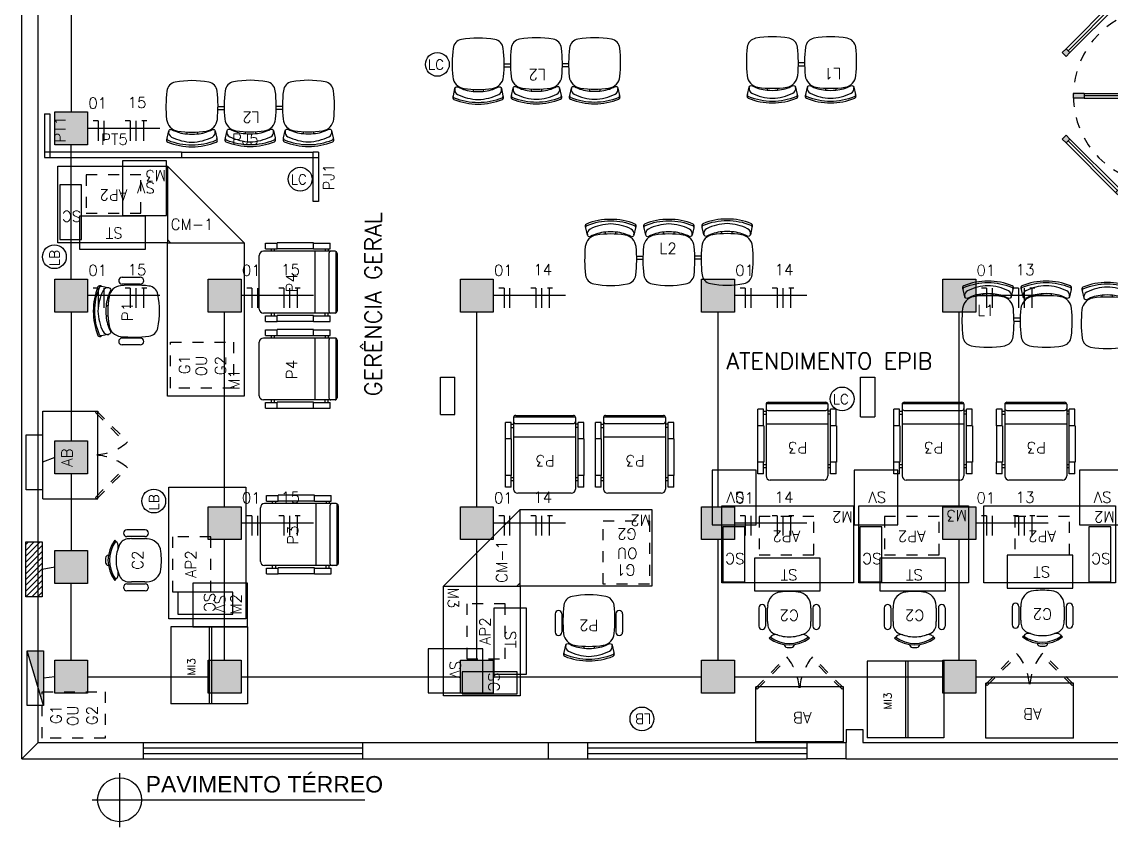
# Model space of a CAD drawing. Extents: x 16 to 124, y 36 to 90.
# Drawn here: x 38.29 to 48.22, y 68.17 to 75.51 of the extents above; entities that cross this region are included whole.
import ezdxf

# ---------------------------------------------------------------- set-up
doc = ezdxf.new("R2010")
doc.units = 0
doc.header["$LTSCALE"] = 0.02
doc.linetypes.add('HIDDEN', pattern=[0.375, 0.25, -0.125])
doc.linetypes.add('HIDDEN2', pattern=[0.1875, 0.125, -0.0625])
doc.layers.get('0').update_dxf_attribs({"linetype": 'CONTINUOUS'})
for name, color, linetype in [('ACESSORIOS', 6, 'CONTINUOUS'), ('BLOCOS', 1, 'CONTINUOUS'), ('CADEIRAS', 6, 'CONTINUOUS'), ('CAIXAS', 7, 'CONTINUOUS'), ('CANALETAS', 4, 'CONTINUOUS'), ('CODIGO', 6, 'CONTINUOUS'), ('DIVBIOMBO', 3, 'CONTINUOUS'), ('ESQUAD-SOLID', 6, 'CONTINUOUS'), ('ESQUADRIA', 1, 'CONTINUOUS'), ('ESQUADRIA-F', 6, 'CONTINUOUS'), ('FIO-FASE', 1, 'CONTINUOUS'), ('MESAS', 1, 'CONTINUOUS'), ('PAREDES', 7, 'CONTINUOUS'), ('PISO', 6, 'CONTINUOUS'), ('TEXTO', 7, 'CONTINUOUS')]:
    doc.layers.add(name, color=color, linetype=linetype)
doc.styles.add('COTAS', font='romans.shx', dxfattribs={"width": 0.75})
doc.styles.add('PAVIM', font='swiss.ttf')
doc.styles.add('ROMANS', font='simplex.shx')

# ---------------------------------------------------------------- blocks, each defined once
blk = doc.blocks.new('MI3')
at = {"layer": 'MESAS'}
for p, q in [((0.7, 0), (0, 0)), ((0, -0.7), (0, 0)), ((0.7, -0.7), (0.7, 0)), ((0.7, -0.35), (0, -0.35)), ((0.7, -0.37), (0, -0.37)), ((0.7, -0.7), (0, -0.7))]:
    blk.add_line(p, q, dxfattribs=at)
at = {"layer": 'CODIGO', "style": 'ROMANS'}
blk.add_text('MI3', height=0.07, dxfattribs=at).set_placement((0.2581, -0.2223, -0.64))
blk = doc.blocks.new('A$C33302E0F')
at = {"layer": 'CADEIRAS'}
for p, q in [((0.1848, 0.4548), (0.1848, 0.4727)), ((0.2788, 0.4548), (0.2788, 0.4727)), ((0.7159, 0.4548), (0.7159, 0.4727)), ((0.8099, 0.4548), (0.8099, 0.4727)), ((1.247, 0.4578), (1.247, 0.4757)), ((1.341, 0.4578), (1.341, 0.4757)), ((0.4682, 0.2529), (0.5265, 0.2529)), ((0.4682, 0.2529), (0.4779, 0.2529)), ((0.4692, 0.2247), (0.5256, 0.2247)), ((0.9994, 0.2559), (1.0576, 0.2559)), ((1.0003, 0.2277), (1.0567, 0.2277))]:
    blk.add_line(p, q, dxfattribs=at)
for points in [[(0.4584, 0.5138, 0.481357), (0.4531, 0.5465, 0.097119), (0.2318, 0.5891, 0.097119), (0.0105, 0.5465, 0.481357), (0.0052, 0.5138)], [(0.1848, 0.4727, 0.100785), (0.0473, 0.4327, -0.49505), (0.0202, 0.4453), (0.0055, 0.5121, -0.365963), (0.0168, 0.5335, -0.0944), (0.2318, 0.5761, -0.0944), (0.4468, 0.5335, -0.365963), (0.4581, 0.5121), (0.4434, 0.4453, -0.49505), (0.4163, 0.4327, 0.100785), (0.2788, 0.4727, 0.100785)], [(0.444, 0.448, 0.344642), (0.419, 0.5003, 0.1068), (0.2318, 0.5474, 0.1068), (0.0446, 0.5003, 0.344642), (0.0196, 0.448)], [(0.9895, 0.5138, 0.481357), (0.9842, 0.5465, 0.097119), (0.7629, 0.5891, 0.097119), (0.5417, 0.5465, 0.481357), (0.5363, 0.5138)], [(0.7159, 0.4727, 0.100785), (0.5784, 0.4327, -0.49505), (0.5513, 0.4453), (0.5366, 0.5121, -0.365963), (0.548, 0.5335, -0.0944), (0.7629, 0.5761, -0.0944), (0.9779, 0.5335, -0.365963), (0.9892, 0.5121), (0.9746, 0.4453, -0.49505), (0.9475, 0.4327, 0.100785), (0.8099, 0.4727, 0.100785)], [(0.9752, 0.448, 0.344642), (0.9501, 0.5003, 0.1068), (0.7629, 0.5474, 0.1068), (0.5758, 0.5003, 0.344642), (0.5507, 0.448)], [(1.5206, 0.5168, 0.481357), (1.5153, 0.5495, 0.097119), (1.294, 0.5921, 0.097119), (1.0728, 0.5495, 0.481357), (1.0675, 0.5168)], [(1.247, 0.4757, 0.100785), (1.1095, 0.4357, -0.49505), (1.0824, 0.4483), (1.0677, 0.5151, -0.365963), (1.0791, 0.5365, -0.0944), (1.294, 0.5791, -0.0944), (1.509, 0.5365, -0.365963), (1.5203, 0.5151), (1.5057, 0.4483, -0.49505), (1.4786, 0.4357, 0.100785), (1.341, 0.4757, 0.100785)], [(1.5063, 0.451, 0.344642), (1.4812, 0.5032, 0.1068), (1.294, 0.5504, 0.1068), (1.1069, 0.5032, 0.344642), (1.0818, 0.451)]]:
    blk.add_lwpolyline(points, format="xyb", dxfattribs=at)
for points in [[(0.1008, 0.4459, 0.340817), (0.0005, 0.3401, 0.05523), (0.0028, 0.0813, 0.328643), (0.0792, 0, 0.09095), (0.3844, 0, 0.328643), (0.4608, 0.0813, 0.05523), (0.4631, 0.3401, 0.340817), (0.3628, 0.4459, 0.077917)], [(0.6319, 0.4459, 0.340817), (0.5316, 0.3401, 0.05523), (0.5339, 0.0813, 0.328643), (0.6103, 0, 0.09095), (0.9156, 0, 0.328643), (0.9919, 0.0813, 0.05523), (0.9942, 0.3401, 0.340817), (0.894, 0.4459, 0.077917)], [(1.163, 0.4489, 0.340817), (1.0627, 0.343, 0.05523), (1.065, 0.0843, 0.328643), (1.1414, 0.003, 0.09095), (1.4467, 0.003, 0.328643), (1.523, 0.0843, 0.05523), (1.5254, 0.343, 0.340817), (1.4251, 0.4489, 0.077917)]]:
    blk.add_lwpolyline(points, format="xyb", close=True, dxfattribs=at)
for centre in [(0.2318, -0.0397), (0.7629, -0.0397), (1.294, -0.0367)]:
    blk.add_arc(centre, 0.5146, 84.75947, 95.24053, dxfattribs=at)
at = {"layer": 'CODIGO', "style": 'ROMANS'}
blk.add_text('L2', height=0.1, dxfattribs=at).set_placement((0.6757, 0.2737))
blk = doc.blocks.new('SC')
at = {"layer": 'ACESSORIOS'}
blk.add_lwpolyline([(0, 0), (0, -0.5), (0.2, -0.5), (0.2, 0)], close=True, dxfattribs=at)
at = {"layer": 'CODIGO', "style": 'ROMANS'}
blk.add_text('SC', height=0.1, dxfattribs=at).set_placement((0.0035, -0.2615))
blk = doc.blocks.new('SV')
at = {"layer": 'ACESSORIOS'}
blk.add_lwpolyline([(0, 0), (0, -0.5), (0.4, -0.5), (0.4, 0)], close=True, dxfattribs=at)
at = {"layer": 'CODIGO', "style": 'ROMANS'}
blk.add_text('SV', height=0.1, dxfattribs=at).set_placement((0.107, -0.3031))
blk = doc.blocks.new('G1OUG2')
at = {"layer": 'ACESSORIOS', "linetype": 'HIDDEN'}
blk.add_lwpolyline([(0, 0), (-0.42, 0), (-0.42, 0.575), (0, 0.575)], close=True, dxfattribs=at)
at = {"layer": 'CODIGO', "style": 'ROMANS'}
for s, p in [('G1', (-0.2929, 0.3982)), ('OU', (-0.3119, 0.245)), ('G2', (-0.3024, 0.0697))]:
    blk.add_text(s, height=0.1, dxfattribs=at).set_placement(p)
blk = doc.blocks.new('CM-1')
at = {"layer": 'MESAS'}
blk.add_lwpolyline([(-0.03, 0.7), (-0.03, 0.03), (0, 0), (0.67, 0)], close=True, dxfattribs=at)
at = {"layer": 'CODIGO', "style": 'ROMANS'}
blk.add_text('CM-1', height=0.1, dxfattribs=at).set_placement((0.0001, 0.1187))
blk = doc.blocks.new('AB')
at = {"layer": 'CODIGO', "linetype": 'HIDDEN2'}
for p, q in [((0, -0.491), (0.281, -0.7729)), ((0.0127, -0.4782), (0.2937, -0.7602)), ((0.7873, -0.4782), (0.5063, -0.7602)), ((0.8, -0.491), (0.519, -0.7729)), ((0.281, -0.7729), (0.2937, -0.7602)), ((0.519, -0.7729), (0.5063, -0.7602))]:
    blk.add_line(p, q, dxfattribs=at)
for centre, start, end in [((-0.0946, -0.4559), 321.91991, 355.92269), ((0.8946, -0.4559), 184.07731, 218.08009)]:
    blk.add_arc(centre, 0.4933, start, end, dxfattribs=at)
at = {"layer": 'MESAS'}
for p, q in [((0, 0), (0.8, 0)), ((0, 0), (0, -0.5)), ((0.8, 0), (0.8, -0.5)), ((0, -0.5), (0.013, -0.5)), ((0.013, -0.5), (0.782, -0.5)), ((0.782, -0.5), (0.8, -0.5)), ((0.8, -0.5), (0.787, -0.5))]:
    blk.add_line(p, q, dxfattribs=at)
at = {"layer": 'MESAS', "linetype": 'HIDDEN2'}
for p, q in [((0.0127, -0.4782), (0, -0.491)), ((0.7873, -0.4782), (0.8, -0.491))]:
    blk.add_line(p, q, dxfattribs=at)
at = {"layer": 'CODIGO', "style": 'ROMANS'}
blk.add_text('AB', height=0.1, dxfattribs=at).set_placement((0.291, -0.2702))
blk = doc.blocks.new('LB')
at = {"layer": 'ACESSORIOS'}
blk.add_circle((0, 0), 0.1086, dxfattribs=at)
at = {"layer": 'CODIGO', "style": 'ROMANS'}
blk.add_text('LB', height=0.09, dxfattribs=at).set_placement((-0.0855, -0.047))
blk = doc.blocks.new('C2')
at = {"layer": 'CADEIRAS'}
for p, q in [((-0.1982, -0.0915), (-0.2039, -0.084)), ((-0.1822, -0.1051), (-0.1916, -0.0924)), ((0.141, -0.1051), (0.1505, -0.0924)), ((0.1571, -0.0915), (0.1627, -0.084)), ((-0.2978, -0.3612), (-0.2978, -0.1947)), ((-0.2367, -0.3612), (-0.2367, -0.1947)), ((0.1956, -0.3612), (0.1956, -0.1947)), ((0.2567, -0.3612), (0.2567, -0.1947)), ((-0.218, -0.3574), (-0.218, -0.237)), ((0.1768, -0.237), (0.1768, -0.3574))]:
    blk.add_line(p, q, dxfattribs=at)
for centre, radius, start, end in [((-0.0206, -0.3284), 0.329, 86.41668, 93.58332), ((-0.0206, -0.3284), 0.3055, 53.1301, 126.8699), ((-0.1944, -0.0887), 0.0047, 216.8699, 305.9604), ((-0.0206, -0.3284), 0.2914, 54.0396, 125.9604), ((-0.0206, -0.435), 0.3384, 90, 114.93883), ((-0.0394, -0.0281), 0.0282, 93.58332, 176.62809), ((-0.0206, -0.435), 0.3384, 65.06117, 90), ((-0.0018, -0.0281), 0.0282, 3.37191, 86.41668), ((0.1533, -0.0887), 0.0047, 234.0396, 323.1301), ((-0.2672, -0.1947), 0.0306, 0, 180), ((-0.1236, -0.2134), 0.094, 114.93883, 178.30739), ((-0.1458, -0.0545), 0.0623, 234.34051, 285.73963), ((0.1047, -0.0545), 0.0623, 254.26037, 305.65949), ((0.0825, -0.2134), 0.094, 1.69261, 65.06117), ((0.2261, -0.1947), 0.0306, 0, 180), ((0.675, -0.237), 0.893, 178.30739, 180), ((-0.7162, -0.237), 0.893, 0, 1.69261), ((-0.2672, -0.3612), 0.0306, 180, 0), ((0.487, -0.3574), 0.705, 180, 181.72928), ((-0.0861, -0.3747), 0.1316, 181.72928, 263.15503), ((0.045, -0.3747), 0.1316, 276.84497, 358.27072), ((-0.5282, -0.3574), 0.705, 358.27072, 360), ((0.2261, -0.3612), 0.0306, 180, 0), ((-0.0206, 0.1713), 0.6815, 263.15503, 270), ((-0.0206, 0.1713), 0.6815, 270, 276.84497)]:
    blk.add_arc(centre, radius, start, end, dxfattribs=at)
at = {"layer": 'CODIGO', "style": 'ROMANS'}
blk.add_text('C2', height=0.1, dxfattribs=at).set_placement((-0.1076, -0.3426))
blk = doc.blocks.new('AP2')
at = {"layer": 'ACESSORIOS', "linetype": 'HIDDEN'}
blk.add_lwpolyline([(0, 0), (0, -0.35), (0.5, -0.35), (0.5, 0)], close=True, dxfattribs=at)
at = {"layer": 'CODIGO', "style": 'ROMANS'}
blk.add_text('AP2', height=0.1, dxfattribs=at).set_placement((0.1246, -0.2173))
blk = doc.blocks.new('M3')
at = {"layer": 'MESAS'}
blk.add_lwpolyline([(0, 0), (0, 0.7), (1, 0.7), (1, 0)], close=True, dxfattribs=at)
at = {"layer": 'CODIGO', "style": 'ROMANS'}
blk.add_text('M3', height=0.1, dxfattribs=at).set_placement((0.0126, 0.0393))
blk = doc.blocks.new('ST')
at = {"layer": 'ACESSORIOS'}
blk.add_lwpolyline([(0, 0), (0, -0.3), (0.6, -0.3), (0.6, 0)], close=True, dxfattribs=at)
at = {"layer": 'CODIGO', "style": 'ROMANS'}
blk.add_text('ST', height=0.1, dxfattribs=at).set_placement((0.2067, -0.1973))
blk = doc.blocks.new('P1')
at = {"layer": 'CADEIRAS'}
for p, q in [((0, 0), (0, 0.0179)), ((0.094, 0), (0.094, 0.0179)), ((-0.2599, -0.2945), (-0.2599, -0.128)), ((-0.1988, -0.2945), (-0.1988, -0.128)), ((0.2939, -0.2945), (0.2939, -0.128)), ((0.355, -0.2945), (0.355, -0.128))]:
    blk.add_line(p, q, dxfattribs=at)
for points in [[(0.2736, 0.059, 0.481357), (0.2683, 0.0917, 0.097119), (0.047, 0.1343, 0.097119), (-0.1743, 0.0917, 0.481357), (-0.1796, 0.059)], [(0, 0.0179, 0.100785), (-0.1375, -0.0221, -0.49505), (-0.1646, -0.0095), (-0.1793, 0.0573, -0.365963), (-0.168, 0.0787, -0.0944), (0.047, 0.1213, -0.0944), (0.262, 0.0787, -0.365963), (0.2733, 0.0573), (0.2586, -0.0095, -0.49505), (0.2315, -0.0221, 0.100785), (0.094, 0.0179, 0.100785)], [(0.2592, -0.0068, 0.344642), (0.2342, 0.0454, 0.1068), (0.047, 0.0925, 0.1068), (-0.1402, 0.0454, 0.344642), (-0.1652, -0.0068)]]:
    blk.add_lwpolyline(points, format="xyb", dxfattribs=at)
blk.add_lwpolyline([(-0.084, -0.0089, 0.340817), (-0.1843, -0.1148, 0.05523), (-0.182, -0.3735, 0.328643), (-0.1056, -0.4548, 0.09095), (0.1996, -0.4548, 0.328643), (0.276, -0.3735, 0.05523), (0.2783, -0.1148, 0.340817), (0.178, -0.0089, 0.077917)], format="xyb", close=True, dxfattribs=at)
for centre, radius, start, end in [((0.047, -0.4945), 0.5146, 84.75947, 95.24053), ((-0.2294, -0.128), 0.0306, 0, 180), ((0.3245, -0.128), 0.0306, 0, 180), ((-0.2294, -0.2945), 0.0306, 180, 0), ((0.3245, -0.2945), 0.0306, 180, 0)]:
    blk.add_arc(centre, radius, start, end, dxfattribs=at)
at = {"layer": 'CODIGO', "style": 'ROMANS'}
blk.add_text('P1', height=0.1, dxfattribs=at).set_placement((-0.0456, -0.2262))
blk = doc.blocks.new('PORTA-GIRA')
at = {"layer": 'ESQUAD-SOLID'}
h = blk.add_hatch(color=256, dxfattribs=at)
h.paths.add_polyline_path([(0.1, 2.1667), (0.0646, 2.2021), (0.0293, 2.1667), (0.0646, 2.1314)])
h.paths.add_polyline_path([(-0.3718, 1.695), (-0.4071, 1.7303), (-0.4571, 1.6803), (-0.4571, 1.6096), (-0.4071, 1.6096), (-0.4071, 1.6596)])
h.paths.add_polyline_path([(0.4786, 2.1008, 0.012502), (0.4386, 2.1008), (0.4386, 2.001), (0.4786, 2.001)])
h.paths.add_polyline_path([(0.8525, 2.2021), (0.8172, 2.1667), (0.8525, 2.1314), (0.8879, 2.1667)])
h.paths.add_polyline_path([(1.3743, 1.6803), (1.3389, 1.7157), (1.3036, 1.6803), (1.3243, 1.6596), (1.3243, 1.6096), (1.3743, 1.6096)])
h.paths.add_polyline_path([(1.3743, 0.9925), (1.3243, 0.9925), (1.3243, 0.9425), (1.2889, 0.9071), (1.3243, 0.8718), (1.3743, 0.9218)])
h.paths.add_polyline_path([(0.8525, 0.4707), (0.8172, 0.4354), (0.8525, 0.4), (0.8879, 0.4354)])
h.paths.add_polyline_path([(0.0646, 0.4707), (0.0293, 0.4354), (0.0646, 0.4), (0.1, 0.4354)])
h.paths.add_polyline_path([(-0.3718, 0.9071), (-0.4071, 0.9425), (-0.4071, 0.9925), (-0.4571, 0.9925), (-0.4571, 0.9218), (-0.4071, 0.8718)])
h.paths.add_polyline_path([(-0.1376, 0.9337), (-0.1576, 0.9684), (-0.244, 0.9185, 0.012502), (-0.224, 0.8838)])
h.paths.add_polyline_path([(1.0748, 0.9684), (1.0548, 0.9337), (1.1412, 0.8838, 0.012502), (1.1612, 0.9185)])
h.paths.add_polyline_path([(0.5586, 1.301, 1), (0.3586, 1.301, 1)])
h.paths.add_polyline_path([(0.1, 0.35), (0, 0.35), (0, 0), (0.1, 0)])
h.paths.add_polyline_path([(0.13, 0.4), (0.0646, 0.4), (0, 0.4), (0, 0.35), (0.1, 0.35), (0.13, 0.35)])
h.paths.add_polyline_path([(0.9172, 0.4), (0.8172, 0.4), (0.7872, 0.4), (0.7872, 0.35), (0.8172, 0.35), (0.9172, 0.35)])
h.paths.add_polyline_path([(0.9172, 0.35), (0.8172, 0.35), (0.8172, 0), (0.9172, 0)])
h.paths.add_polyline_path([(0.4786, 1.4376), (0.4386, 1.4376), (0.4386, 1.399, -0.101021), (0.4786, 1.399)])
h.paths.add_polyline_path([(0.5869, 1.2501), (0.5534, 1.2694, -0.101021), (0.5334, 1.2347), (0.5669, 1.2154)])
h.paths.add_polyline_path([(0.3637, 1.2694), (0.3303, 1.2501), (0.3503, 1.2154), (0.3837, 1.2347, -0.101021)])
at = {"layer": 'ESQUADRIA'}
for p, q in [((0.0293, 2.1667), (0.0646, 2.2021)), ((0.0646, 2.2021), (0.1, 2.1667)), ((0.8525, 2.2021), (0.8172, 2.1667)), ((0.8525, 2.2021), (0.8879, 2.1667)), ((-0.3894, 1.7127), (0.047, 2.149)), ((0.0293, 2.1667), (0.0646, 2.1314)), ((0.0646, 2.1314), (0.1, 2.1667)), ((0.4386, 2.001), (0.4386, 2.101)), ((0.4386, 2.101), (0.4786, 2.101)), ((0.4786, 2.001), (0.4786, 2.101)), ((0.8172, 2.1667), (0.8525, 2.1314)), ((0.8879, 2.1667), (0.8525, 2.1314)), ((1.3212, 1.698), (0.8702, 2.149)), ((0.4386, 2.001), (0.4786, 2.001)), ((0.4586, 1.4376), (0.4586, 2.001)), ((-0.4071, 1.7303), (-0.4571, 1.6803)), ((-0.4071, 1.7303), (-0.3718, 1.695)), ((-0.3718, 1.695), (-0.4071, 1.6596)), ((1.3389, 1.7157), (1.3036, 1.6803)), ((1.3389, 1.7157), (1.3743, 1.6803)), ((-0.4571, 1.6803), (-0.4571, 1.6096)), ((-0.4071, 1.6096), (-0.4571, 1.6096)), ((-0.4321, 1.6096), (-0.4321, 0.9925)), ((-0.4071, 1.6596), (-0.4071, 1.6096)), ((1.3036, 1.6803), (1.3243, 1.6596)), ((1.3243, 1.6096), (1.3243, 1.6596)), ((1.3243, 1.6096), (1.3743, 1.6096)), ((1.3493, 0.9925), (1.3493, 1.6096)), ((1.3743, 1.6096), (1.3743, 1.6803)), ((0.4786, 1.4376), (0.4386, 1.4376)), ((0.4386, 1.399), (0.4386, 1.4376)), ((0.4786, 1.399), (0.4786, 1.4376)), ((0.3403, 1.2327), (-0.1476, 0.951)), ((0.3637, 1.2694), (0.3303, 1.2501)), ((0.3303, 1.2501), (0.3503, 1.2154)), ((0.3837, 1.2347), (0.3503, 1.2154)), ((0.5334, 1.2347), (0.5669, 1.2154)), ((0.5534, 1.2694), (0.5869, 1.2501)), ((0.5669, 1.2154), (0.5869, 1.2501)), ((0.5769, 1.2327), (1.0648, 0.951)), ((-0.4571, 0.9925), (-0.4571, 0.9218)), ((-0.4071, 0.9925), (-0.4571, 0.9925)), ((-0.4071, 0.8718), (-0.4571, 0.9218)), ((-0.4071, 0.9925), (-0.4071, 0.9425)), ((-0.3718, 0.9071), (-0.4071, 0.9425)), ((-0.3718, 0.9071), (-0.4071, 0.8718)), ((-0.1576, 0.9684), (-0.2442, 0.9184)), ((-0.2442, 0.9184), (-0.2242, 0.8837)), ((-0.1376, 0.9337), (-0.2242, 0.8837)), ((-0.1576, 0.9684), (-0.1376, 0.9337)), ((1.0548, 0.9337), (1.0748, 0.9684)), ((1.0548, 0.9337), (1.1414, 0.8837)), ((1.0748, 0.9684), (1.1614, 0.9184)), ((1.1414, 0.8837), (1.1614, 0.9184)), ((1.2889, 0.9071), (1.3243, 0.9425)), ((1.2889, 0.9071), (1.3243, 0.8718)), ((1.3243, 0.9425), (1.3243, 0.9925)), ((1.3243, 0.9925), (1.3743, 0.9925)), ((1.3243, 0.8718), (1.3743, 0.9218)), ((1.3743, 0.9218), (1.3743, 0.9925)), ((-0.3894, 0.8894), (0.047, 0.453)), ((0.8702, 0.453), (1.3066, 0.8894)), ((0, 0), (0, 0.4)), ((0, 0.4), (0.1, 0.4)), ((0.0646, 0.4707), (0.0293, 0.4354)), ((0.0646, 0.4), (0.0293, 0.4354)), ((0.1, 0.4354), (0.0646, 0.4707)), ((0.1, 0.4354), (0.0646, 0.4)), ((0.0646, 0.4), (0.13, 0.4)), ((0.13, 0.35), (0.13, 0.4)), ((0.7872, 0.35), (0.7872, 0.4)), ((0.8525, 0.4), (0.7872, 0.4)), ((0.8172, 0.4354), (0.8525, 0.4707)), ((0.8172, 0.4354), (0.8525, 0.4)), ((0.8172, 0.4), (0.9172, 0.4)), ((0.8525, 0.4707), (0.8879, 0.4354)), ((0.8525, 0.4), (0.8879, 0.4354)), ((0.9172, 0), (0.9172, 0.4)), ((0, 0.35), (0.1, 0.35)), ((0.1, 0), (0.1, 0.35)), ((0.1, 0.35), (0.13, 0.35)), ((0.8172, 0.35), (0.7872, 0.35)), ((0.8172, 0), (0.8172, 0.35)), ((0.8172, 0.35), (0.9172, 0.35)), ((0, 0), (0.1, 0)), ((0.8172, 0), (0.9172, 0))]:
    blk.add_line(p, q, dxfattribs=at)
blk.add_circle((0.4586, 1.301), 0.1, dxfattribs=at)
at = {"layer": 'ESQUADRIA-F'}
for p, q in [((-0.4071, 1.7303), (0.0293, 2.1667)), ((-0.3718, 1.695), (0.0646, 2.1314)), ((1.3036, 1.6803), (0.8525, 2.1314)), ((1.3389, 1.7157), (0.8879, 2.1667)), ((0.4386, 2.001), (0.4386, 1.4376)), ((0.4786, 2.001), (0.4786, 1.4376)), ((-0.4571, 1.6096), (-0.4571, 0.9925)), ((-0.4071, 1.6096), (-0.4071, 0.9925)), ((1.3243, 0.9925), (1.3243, 1.6096)), ((1.3743, 0.9925), (1.3743, 1.6096)), ((-0.1576, 0.9684), (0.3303, 1.2501)), ((-0.1376, 0.9337), (0.3503, 1.2154)), ((0.5669, 1.2154), (1.0548, 0.9337)), ((0.5869, 1.2501), (1.0748, 0.9684)), ((-0.3718, 0.9071), (0.0646, 0.4707)), ((0.8525, 0.4707), (1.2889, 0.9071)), ((-0.4071, 0.8718), (0.0293, 0.4354)), ((0.8879, 0.4354), (1.3243, 0.8718))]:
    blk.add_line(p, q, dxfattribs=at)
at = {"layer": 'PISO', "linetype": 'HIDDEN'}
blk.add_circle((0.4586, 1.301), 0.8, dxfattribs=at)
blk = doc.blocks.new('A$C2DC308E3')
at = {"layer": 'CADEIRAS'}
for p, q in [((0.1848, 0.4548), (0.1848, 0.4727)), ((0.2788, 0.4548), (0.2788, 0.4727)), ((0.7159, 0.4548), (0.7159, 0.4727)), ((0.8099, 0.4548), (0.8099, 0.4727)), ((0.4682, 0.2529), (0.5265, 0.2529)), ((0.4682, 0.2529), (0.4779, 0.2529)), ((0.4692, 0.2247), (0.5256, 0.2247))]:
    blk.add_line(p, q, dxfattribs=at)
for points in [[(0.4584, 0.5138, 0.481357), (0.4531, 0.5465, 0.097119), (0.2318, 0.5891, 0.097119), (0.0105, 0.5465, 0.481357), (0.0052, 0.5138)], [(0.1848, 0.4727, 0.100785), (0.0473, 0.4327, -0.49505), (0.0202, 0.4453), (0.0055, 0.5121, -0.365963), (0.0168, 0.5335, -0.0944), (0.2318, 0.5761, -0.0944), (0.4468, 0.5335, -0.365963), (0.4581, 0.5121), (0.4434, 0.4453, -0.49505), (0.4163, 0.4327, 0.100785), (0.2788, 0.4727, 0.100785)], [(0.444, 0.448, 0.344642), (0.419, 0.5003, 0.1068), (0.2318, 0.5474, 0.1068), (0.0446, 0.5003, 0.344642), (0.0196, 0.448)], [(0.9895, 0.5138, 0.481357), (0.9842, 0.5465, 0.097119), (0.7629, 0.5891, 0.097119), (0.5417, 0.5465, 0.481357), (0.5363, 0.5138)], [(0.7159, 0.4727, 0.100785), (0.5784, 0.4327, -0.49505), (0.5513, 0.4453), (0.5366, 0.5121, -0.365963), (0.548, 0.5335, -0.0944), (0.7629, 0.5761, -0.0944), (0.9779, 0.5335, -0.365963), (0.9892, 0.5121), (0.9746, 0.4453, -0.49505), (0.9475, 0.4327, 0.100785), (0.8099, 0.4727, 0.100785)], [(0.9752, 0.448, 0.344642), (0.9501, 0.5003, 0.1068), (0.7629, 0.5474, 0.1068), (0.5758, 0.5003, 0.344642), (0.5507, 0.448)]]:
    blk.add_lwpolyline(points, format="xyb", dxfattribs=at)
for points in [[(0.1008, 0.4459, 0.340817), (0.0005, 0.3401, 0.05523), (0.0028, 0.0813, 0.328643), (0.0792, 0, 0.09095), (0.3844, 0, 0.328643), (0.4608, 0.0813, 0.05523), (0.4631, 0.3401, 0.340817), (0.3629, 0.4459, 0.077917)], [(0.6319, 0.4459, 0.340817), (0.5316, 0.3401, 0.05523), (0.5339, 0.0813, 0.328643), (0.6103, 0, 0.09095), (0.9156, 0, 0.328643), (0.9919, 0.0813, 0.05523), (0.9942, 0.3401, 0.340817), (0.894, 0.4459, 0.077917)]]:
    blk.add_lwpolyline(points, format="xyb", close=True, dxfattribs=at)
for centre in [(0.2318, -0.0397), (0.7629, -0.0397)]:
    blk.add_arc(centre, 0.5146, 84.75947, 95.24053, dxfattribs=at)
at = {"layer": 'CODIGO', "style": 'ROMANS'}
blk.add_text('L1', height=0.1, dxfattribs=at).set_placement((0.1328, 0.273))
blk = doc.blocks.new('M2')
at = {"layer": 'MESAS'}
blk.add_lwpolyline([(0, 0), (0, 0.7), (1.2, 0.7), (1.2, 0)], close=True, dxfattribs=at)
at = {"layer": 'CODIGO', "style": 'ROMANS'}
blk.add_text('M2', height=0.1, dxfattribs=at).set_placement((0.0072, 0.0501))
blk = doc.blocks.new('P3')
at = {"layer": 'CADEIRAS'}
for p, q in [((0, 0), (0, -0.1057)), ((0, 0), (0.0517, 0)), ((0.0517, 0), (0.0517, -0.1057)), ((0.0752, -0.6353), (0.0752, 0.0183)), ((0.1128, 0.0559), (0.6016, 0.0559)), ((0.6392, -0.6353), (0.6392, 0.0183)), ((0.6627, 0), (0.7144, 0)), ((0.6627, 0), (0.6627, -0.1057)), ((0.7144, 0), (0.7144, -0.1057)), ((0.0517, -0.0557), (0.0752, -0.0557)), ((0.0517, -0.0839), (0.0752, -0.0839)), ((0.6392, -0.0557), (0.6627, -0.0557)), ((0.6392, -0.0839), (0.6627, -0.0839)), ((-0.0023, -0.4387), (-0.0023, -0.1057)), ((-0.0023, -0.1057), (0.054, -0.1057)), ((0.054, -0.4387), (0.054, -0.1057)), ((0.6604, -0.1057), (0.7167, -0.1057)), ((0.6604, -0.4387), (0.6604, -0.1057)), ((0.7167, -0.4387), (0.7167, -0.1057)), ((-0.0023, -0.4387), (0.054, -0.4387)), ((0, -0.4387), (0, -0.5891)), ((0.0517, -0.4387), (0.0517, -0.5891)), ((0.0752, -0.4545), (0.6392, -0.4545)), ((0.6604, -0.4387), (0.7167, -0.4387)), ((0.6627, -0.4387), (0.6627, -0.5891)), ((0.7144, -0.4387), (0.7144, -0.5891)), ((0, -0.5891), (0.0517, -0.5891)), ((0.0517, -0.5448), (0.0752, -0.5448)), ((0.0517, -0.573), (0.0752, -0.573)), ((0.6204, -0.5792), (0.094, -0.5792)), ((0.6627, -0.5448), (0.6392, -0.5448)), ((0.6627, -0.573), (0.6392, -0.573)), ((0.6627, -0.5891), (0.7144, -0.5891)), ((0.6381, -0.6416), (0.0763, -0.6416)), ((0.6204, -0.6541), (0.094, -0.6541))]:
    blk.add_line(p, q, dxfattribs=at)
for centre, radius, start, end in [((0.1128, 0.0183), 0.0376, 90, 180), ((0.6016, 0.0183), 0.0376, 0, 90), ((0.094, -0.598), 0.0188, 90, 180), ((0.6204, -0.598), 0.0188, 0, 90), ((0.094, -0.6353), 0.0188, 180, 270), ((0.6204, -0.6353), 0.0188, 270, 0)]:
    blk.add_arc(centre, radius, start, end, dxfattribs=at)
at = {"layer": 'CODIGO', "style": 'ROMANS'}
blk.add_text('P3', height=0.1, dxfattribs=at).set_placement((0.2635, -0.2902))
blk = doc.blocks.new('P2')
at = {"layer": 'CADEIRAS'}
for p, q in [((0, 0), (0, 0.0179)), ((0.094, 0), (0.094, 0.0179)), ((-0.2599, -0.2945), (-0.2599, -0.128)), ((-0.1988, -0.2945), (-0.1988, -0.128)), ((0.2939, -0.2945), (0.2939, -0.128)), ((0.355, -0.2945), (0.355, -0.128))]:
    blk.add_line(p, q, dxfattribs=at)
for points in [[(0.2736, 0.059, 0.481357), (0.2683, 0.0917, 0.097119), (0.047, 0.1343, 0.097119), (-0.1743, 0.0917, 0.481357), (-0.1796, 0.059)], [(0, 0.0179, 0.100785), (-0.1375, -0.0221, -0.49505), (-0.1646, -0.0095), (-0.1793, 0.0573, -0.365963), (-0.168, 0.0787, -0.0944), (0.047, 0.1213, -0.0944), (0.262, 0.0787, -0.365963), (0.2733, 0.0573), (0.2586, -0.0095, -0.49505), (0.2315, -0.0221, 0.100785), (0.094, 0.0179, 0.100785)], [(0.2592, -0.0068, 0.344642), (0.2342, 0.0454, 0.1068), (0.047, 0.0925, 0.1068), (-0.1402, 0.0454, 0.344642), (-0.1652, -0.0068)]]:
    blk.add_lwpolyline(points, format="xyb", dxfattribs=at)
blk.add_lwpolyline([(-0.084, -0.0089, 0.340817), (-0.1843, -0.1148, 0.05523), (-0.182, -0.3735, 0.328643), (-0.1056, -0.4548, 0.09095), (0.1996, -0.4548, 0.328643), (0.276, -0.3735, 0.05523), (0.2783, -0.1148, 0.340817), (0.178, -0.0089, 0.077917)], format="xyb", close=True, dxfattribs=at)
for centre, radius, start, end in [((0.047, -0.4945), 0.5146, 84.75947, 95.24053), ((-0.2294, -0.128), 0.0306, 0, 180), ((0.3245, -0.128), 0.0306, 0, 180), ((-0.2294, -0.2945), 0.0306, 180, 0), ((0.3245, -0.2945), 0.0306, 180, 0)]:
    blk.add_arc(centre, radius, start, end, dxfattribs=at)
at = {"layer": 'CODIGO', "style": 'ROMANS'}
blk.add_text('P2', height=0.1, dxfattribs=at).set_placement((-0.0398, -0.2408))
blk = doc.blocks.new('LC')
at = {"layer": 'ACESSORIOS'}
blk.add_circle((0, 0), 0.1086, dxfattribs=at)
at = {"layer": 'CODIGO', "style": 'ROMANS'}
blk.add_text('LC', height=0.09, dxfattribs=at).set_placement((-0.0855, -0.047))

msp = doc.modelspace()

# ---------------------------------------------------------------- hatches: boundary and pattern name
at = {"layer": 'CAIXAS'}
for color, points in [(4, [(38.88662, 74.38894), (38.88662, 74.68894), (38.58662, 74.68894), (38.58662, 74.38894)]), (4, [(38.88662, 72.86394), (38.88662, 73.16394), (38.58662, 73.16394), (38.58662, 72.86394)]), (4, [(40.28662, 72.86394), (40.28662, 73.16394), (39.98662, 73.16394), (39.98662, 72.86394)]), (4, [(42.58662, 72.86394), (42.58662, 73.16394), (42.28662, 73.16394), (42.28662, 72.86394)]), (4, [(44.78662, 72.86394), (44.78662, 73.16394), (44.48662, 73.16394), (44.48662, 72.86394)]), (4, [(46.98662, 72.86394), (46.98662, 73.16394), (46.68662, 73.16394), (46.68662, 72.86394)]), (5, [(38.88662, 71.38894), (38.88662, 71.68894), (38.58662, 71.68894), (38.58662, 71.38894)]), (4, [(40.28662, 70.78894), (40.28662, 71.08894), (39.98662, 71.08894), (39.98662, 70.78894)]), (4, [(42.58662, 70.78894), (42.58662, 71.08894), (42.28662, 71.08894), (42.28662, 70.78894)]), (4, [(44.78662, 70.78894), (44.78662, 71.08894), (44.48662, 71.08894), (44.48662, 70.78894)]), (4, [(46.98662, 70.78894), (46.98662, 71.08894), (46.68662, 71.08894), (46.68662, 70.78894)]), (5, [(38.88662, 70.38894), (38.88662, 70.68894), (38.58662, 70.68894), (38.58662, 70.38894)]), (256, [(38.48468, 69.27608), (38.48468, 69.77608), (38.33468, 69.77608)]), (5, [(38.88662, 69.38894), (38.88662, 69.68894), (38.58662, 69.68894), (38.58662, 69.38894)]), (5, [(40.28662, 69.38894), (40.28662, 69.68894), (39.98662, 69.68894), (39.98662, 69.38894)]), (5, [(42.58662, 69.38894), (42.58662, 69.68894), (42.28662, 69.68894), (42.28662, 69.38894)]), (5, [(44.78662, 69.38894), (44.78662, 69.68894), (44.48662, 69.68894), (44.48662, 69.38894)]), (5, [(46.98662, 69.38894), (46.98662, 69.68894), (46.68662, 69.68894), (46.68662, 69.38894)])]:
    msp.add_hatch(color=color, dxfattribs=at).paths.add_polyline_path(points)
h = msp.add_hatch(dxfattribs=at)
h.set_pattern_fill('ANSI31', color=256, scale=0.3, angle=180, style=0)
h.set_pattern_definition([(225, (112.327438, 40.379367), (0.026516504, -0.026516504), [])])
h.paths.add_polyline_path([(38.40259, 70.26755), (38.47293, 70.26755), (38.47293, 70.76755), (38.40259, 70.76755)])
h.paths.add_polyline_path([(38.32293, 70.26755), (38.40259, 70.26755), (38.40259, 70.76755), (38.32293, 70.76755)])

# ---------------------------------------------------------------- linework, layer by layer
at = {"layer": 'CADEIRAS'}
for p, q in [((40.50878, 73.44201), (40.50878, 73.49371)), ((40.50878, 73.49371), (40.61444, 73.49371)), ((40.50878, 73.44201), (40.61444, 73.44201)), ((40.56453, 73.41851), (40.56453, 73.44201)), ((40.59273, 73.41851), (40.59273, 73.44201)), ((40.94751, 73.49601), (40.61444, 73.49601)), ((40.61444, 73.4397), (40.61444, 73.49601)), ((40.94751, 73.4397), (40.61444, 73.4397)), ((40.94751, 73.4397), (40.94751, 73.49601)), ((40.94751, 73.49371), (41.09792, 73.49371)), ((40.94751, 73.44201), (41.09792, 73.44201)), ((41.05355, 73.44201), (41.05355, 73.41851)), ((41.08175, 73.44201), (41.08175, 73.41851)), ((41.09792, 73.44201), (41.09792, 73.49371)), ((40.45287, 72.89211), (40.45287, 73.38091)), ((41.14408, 73.41851), (40.49047, 73.41851)), ((40.9633, 72.85451), (40.9633, 73.41851)), ((41.08796, 73.39971), (41.08796, 72.87331)), ((41.15043, 73.4174), (41.15043, 72.85561)), ((41.16288, 73.39971), (41.16288, 72.87331)), ((41.14408, 72.85451), (40.49047, 72.85451)), ((40.56453, 72.83101), (40.56453, 72.85451)), ((40.59273, 72.83101), (40.59273, 72.85451)), ((40.94751, 72.83331), (40.61444, 72.83331)), ((40.61444, 72.777), (40.61444, 72.83331)), ((40.94751, 72.777), (40.94751, 72.83331)), ((41.05355, 72.83101), (41.05355, 72.85451)), ((41.08175, 72.83101), (41.08175, 72.85451)), ((40.50878, 72.83101), (40.61444, 72.83101)), ((40.50878, 72.77931), (40.50878, 72.83101)), ((40.50878, 72.77931), (40.61444, 72.77931)), ((40.94751, 72.777), (40.61444, 72.777)), ((40.94751, 72.83101), (41.09792, 72.83101)), ((40.94751, 72.77931), (41.09792, 72.77931)), ((41.09792, 72.77931), (41.09792, 72.83101)), ((40.50878, 72.65113), (40.50878, 72.70283)), ((40.50878, 72.70283), (40.61444, 72.70283)), ((40.50878, 72.65113), (40.61444, 72.65113)), ((40.56453, 72.62763), (40.56453, 72.65113)), ((40.59273, 72.62763), (40.59273, 72.65113)), ((40.94751, 72.70514), (40.61444, 72.70514)), ((40.61444, 72.64883), (40.61444, 72.70514)), ((40.94751, 72.64883), (40.61444, 72.64883)), ((40.94751, 72.64883), (40.94751, 72.70514)), ((40.94751, 72.70283), (41.09792, 72.70283)), ((40.94751, 72.65113), (41.09792, 72.65113)), ((41.05355, 72.65113), (41.05355, 72.62763)), ((41.08175, 72.65113), (41.08175, 72.62763)), ((41.09792, 72.65113), (41.09792, 72.70283)), ((40.45287, 72.10123), (40.45287, 72.59003)), ((41.14408, 72.62763), (40.49047, 72.62763)), ((40.9633, 72.06363), (40.9633, 72.62763)), ((41.08796, 72.60883), (41.08796, 72.08243)), ((41.15043, 72.62653), (41.15043, 72.06474)), ((41.16288, 72.60883), (41.16288, 72.08243)), ((41.14408, 72.06363), (40.49047, 72.06363)), ((40.50878, 72.04013), (40.61444, 72.04013)), ((40.50878, 71.98843), (40.50878, 72.04013)), ((40.56453, 72.04013), (40.56453, 72.06363)), ((40.59273, 72.04013), (40.59273, 72.06363)), ((40.94751, 72.04244), (40.61444, 72.04244)), ((40.61444, 71.98613), (40.61444, 72.04244)), ((40.94751, 71.98613), (40.94751, 72.04244)), ((40.94751, 72.04013), (41.09792, 72.04013)), ((41.05355, 72.04013), (41.05355, 72.06363)), ((41.08175, 72.04013), (41.08175, 72.06363)), ((41.09792, 71.98843), (41.09792, 72.04013)), ((40.50878, 71.98843), (40.61444, 71.98843)), ((40.94751, 71.98613), (40.61444, 71.98613)), ((40.94751, 71.98843), (41.09792, 71.98843))]:
    msp.add_line(p, q, dxfattribs=at)
for centre, radius, start, end in [((40.49047, 73.38091), 0.0376, 90, 180), ((41.10676, 73.39971), 0.0188, 90, 180), ((41.14408, 73.39971), 0.0188, 0, 90), ((40.49047, 72.89211), 0.0376, 180, 270), ((41.10676, 72.87331), 0.0188, 180, 270), ((41.14408, 72.87331), 0.0188, 270, 0), ((40.49047, 72.59003), 0.0376, 90, 180), ((41.10676, 72.60883), 0.0188, 90, 180), ((41.14408, 72.60883), 0.0188, 0, 90), ((40.49047, 72.10123), 0.0376, 180, 270), ((41.10676, 72.08243), 0.0188, 180, 270), ((41.14408, 72.08243), 0.0188, 270, 0)]:
    msp.add_arc(centre, radius, start, end, dxfattribs=at)
at = {"layer": 'CAIXAS'}
msp.add_line((38.48468, 69.27608), (38.33468, 69.77608), dxfattribs=at)
for points in [[(38.58662, 74.38894), (38.58662, 74.68894), (38.88662, 74.68894), (38.88662, 74.38894)], [(38.58662, 72.86394), (38.58662, 73.16394), (38.88662, 73.16394), (38.88662, 72.86394)], [(39.98662, 72.86394), (39.98662, 73.16394), (40.28662, 73.16394), (40.28662, 72.86394)], [(42.28662, 72.86394), (42.28662, 73.16394), (42.58662, 73.16394), (42.58662, 72.86394)], [(44.48662, 72.86394), (44.48662, 73.16394), (44.78662, 73.16394), (44.78662, 72.86394)], [(46.68662, 72.86394), (46.68662, 73.16394), (46.98662, 73.16394), (46.98662, 72.86394)], [(38.47631, 71.24428), (38.32631, 71.24428), (38.32631, 71.74428), (38.47631, 71.74428)], [(38.58662, 71.38894), (38.58662, 71.68894), (38.88662, 71.68894), (38.88662, 71.38894)], [(39.98662, 70.78894), (39.98662, 71.08894), (40.28662, 71.08894), (40.28662, 70.78894)], [(42.28662, 70.78894), (42.28662, 71.08894), (42.58662, 71.08894), (42.58662, 70.78894)], [(44.48662, 70.78894), (44.48662, 71.08894), (44.78662, 71.08894), (44.78662, 70.78894)], [(46.68662, 70.78894), (46.68662, 71.08894), (46.98662, 71.08894), (46.98662, 70.78894)], [(38.47293, 70.26755), (38.32293, 70.26755), (38.32293, 70.76755), (38.47293, 70.76755)], [(38.58662, 70.38894), (38.58662, 70.68894), (38.88662, 70.68894), (38.88662, 70.38894)], [(38.48468, 69.27608), (38.33468, 69.27608), (38.33468, 69.77608), (38.48468, 69.77608)], [(38.58662, 69.38894), (38.58662, 69.68894), (38.88662, 69.68894), (38.88662, 69.38894)], [(39.98662, 69.38894), (39.98662, 69.68894), (40.28662, 69.68894), (40.28662, 69.38894)], [(42.28662, 69.38894), (42.28662, 69.68894), (42.58662, 69.68894), (42.58662, 69.38894)], [(44.48662, 69.38894), (44.48662, 69.68894), (44.78662, 69.68894), (44.78662, 69.38894)], [(46.68662, 69.38894), (46.68662, 69.68894), (46.98662, 69.68894), (46.98662, 69.38894)]]:
    msp.add_lwpolyline(points, close=True, dxfattribs=at)
at = {"layer": 'CANALETAS'}
for p, q in [((38.73662, 75.68894), (38.73662, 74.68894)), ((39.54665, 74.53894), (38.88662, 74.53894)), ((38.73662, 73.16394), (38.73662, 74.38894)), ((39.54665, 73.01394), (38.88662, 73.01394)), ((40.94665, 73.01394), (40.28662, 73.01394)), ((43.24665, 73.01394), (42.58662, 73.01394)), ((45.44665, 73.01394), (44.78662, 73.01394)), ((47.64665, 73.01394), (46.98662, 73.01394)), ((38.73662, 72.86394), (38.73662, 71.68894)), ((40.13662, 71.08894), (40.13662, 72.86394)), ((42.43662, 71.08894), (42.43662, 72.86394)), ((44.63662, 71.08894), (44.63662, 72.86394)), ((46.83662, 71.08894), (46.83662, 72.86394)), ((38.58662, 71.53894), (38.47631, 71.49428)), ((38.73662, 71.38894), (38.73662, 70.68894)), ((40.94665, 70.93894), (40.28662, 70.93894)), ((43.24665, 70.93894), (42.58662, 70.93894)), ((45.44665, 70.93894), (44.78662, 70.93894)), ((47.64665, 70.93894), (46.98662, 70.93894)), ((40.13662, 69.68894), (40.13662, 70.78894)), ((42.43662, 69.68894), (42.43662, 70.78894)), ((44.63662, 69.68894), (44.63662, 70.78894)), ((46.83662, 69.68894), (46.83662, 70.78894)), ((38.58662, 70.53894), (38.47293, 70.51755)), ((38.73662, 69.68894), (38.73662, 70.38894)), ((38.58662, 69.53894), (38.48468, 69.52608)), ((38.88662, 69.53894), (39.98662, 69.53894)), ((40.28662, 69.53894), (42.28662, 69.53894)), ((42.58662, 69.53894), (44.48662, 69.53894)), ((44.78662, 69.53894), (46.68662, 69.53894)), ((46.98662, 69.53894), (48.88662, 69.53894)), ((38.28662, 68.78894), (38.43662, 68.93894))]:
    msp.add_line(p, q, dxfattribs=at)
at = {"layer": 'DIVBIOMBO'}
for p, q in [((38.49352, 74.67318), (38.49352, 74.27318)), ((38.49352, 74.67318), (38.54352, 74.67318)), ((38.54352, 74.67318), (38.54352, 74.27318)), ((39.74352, 74.32318), (38.49352, 74.32318)), ((39.74352, 74.32318), (39.74352, 74.27318)), ((38.49352, 74.27318), (39.74352, 74.27318))]:
    msp.add_line(p, q, dxfattribs=at)
at = {"layer": 'DIVBIOMBO', "color": 250}
for p, q in [((39.74352, 74.32318), (40.94352, 74.32318)), ((40.94352, 73.87318), (40.94352, 74.32318)), ((40.99352, 74.32318), (40.94352, 74.32318)), ((40.99352, 74.32318), (40.99352, 73.87318)), ((39.74352, 74.27318), (40.94352, 74.27318)), ((40.94352, 74.27318), (40.99352, 74.27318)), ((40.99352, 73.87318), (40.94352, 73.87318))]:
    msp.add_line(p, q, dxfattribs=at)
at = {"layer": 'ESQUADRIA'}
for p, q in [((39.39662, 68.93894), (41.39662, 68.93894)), ((39.39662, 68.88894), (41.39662, 68.88894)), ((43.44662, 68.93894), (45.44662, 68.93894)), ((43.44662, 68.88894), (45.44662, 68.88894)), ((39.39662, 68.83894), (41.39662, 68.83894)), ((39.39662, 68.78894), (41.39662, 68.78894)), ((43.44662, 68.83894), (45.44662, 68.83894)), ((43.44662, 68.78894), (45.44662, 68.78894))]:
    msp.add_line(p, q, dxfattribs=at)
at = {"layer": 'FIO-FASE'}
for p, q in [((38.98466, 74.60744), (38.93901, 74.60744)), ((38.98466, 74.60744), (38.98466, 74.42728)), ((39.03899, 74.42728), (39.03899, 74.60744)), ((39.27622, 74.60744), (39.23058, 74.60744)), ((39.27622, 74.60744), (39.27622, 74.42728)), ((39.33056, 74.42728), (39.33056, 74.60744)), ((39.42672, 74.60744), (39.38107, 74.60744)), ((39.40063, 74.42728), (39.40063, 74.60744)), ((38.98466, 73.08244), (38.93901, 73.08244)), ((38.98466, 73.08244), (38.98466, 72.90228)), ((39.03899, 72.90228), (39.03899, 73.08244)), ((39.27622, 73.08244), (39.23058, 73.08244)), ((39.27622, 73.08244), (39.27622, 72.90228)), ((39.33056, 72.90228), (39.33056, 73.08244)), ((39.42672, 73.08244), (39.38107, 73.08244)), ((39.40063, 72.90228), (39.40063, 73.08244)), ((40.38466, 73.08244), (40.33901, 73.08244)), ((40.38466, 73.08244), (40.38466, 72.90228)), ((40.43899, 72.90228), (40.43899, 73.08244)), ((40.67622, 73.08244), (40.63058, 73.08244)), ((40.67622, 73.08244), (40.67622, 72.90228)), ((40.73056, 72.90228), (40.73056, 73.08244)), ((40.82672, 73.08244), (40.78107, 73.08244)), ((40.80063, 72.90228), (40.80063, 73.08244)), ((42.68466, 73.08244), (42.63901, 73.08244)), ((42.68466, 73.08244), (42.68466, 72.90228)), ((42.73899, 72.90228), (42.73899, 73.08244)), ((42.97622, 73.08244), (42.93058, 73.08244)), ((42.97622, 73.08244), (42.97622, 72.90228)), ((43.03056, 72.90228), (43.03056, 73.08244)), ((43.12672, 73.08244), (43.08107, 73.08244)), ((43.10063, 72.90228), (43.10063, 73.08244)), ((44.88466, 73.08244), (44.83901, 73.08244)), ((44.88466, 73.08244), (44.88466, 72.90228)), ((44.93899, 72.90228), (44.93899, 73.08244)), ((45.17622, 73.08244), (45.13058, 73.08244)), ((45.17622, 73.08244), (45.17622, 72.90228)), ((45.23056, 72.90228), (45.23056, 73.08244)), ((45.32672, 73.08244), (45.28107, 73.08244)), ((45.30063, 72.90228), (45.30063, 73.08244)), ((47.08466, 73.08244), (47.03901, 73.08244)), ((47.08466, 73.08244), (47.08466, 72.90228)), ((47.13899, 72.90228), (47.13899, 73.08244)), ((47.37622, 73.08244), (47.33058, 73.08244)), ((47.37622, 73.08244), (47.37622, 72.90228)), ((47.43056, 72.90228), (47.43056, 73.08244)), ((47.52672, 73.08244), (47.48107, 73.08244)), ((47.50063, 72.90228), (47.50063, 73.08244)), ((40.38466, 71.00744), (40.33901, 71.00744)), ((40.38466, 71.00744), (40.38466, 70.82728)), ((40.43899, 70.82728), (40.43899, 71.00744)), ((40.67622, 71.00744), (40.63058, 71.00744)), ((40.67622, 71.00744), (40.67622, 70.82728)), ((40.73056, 70.82728), (40.73056, 71.00744)), ((40.82672, 71.00744), (40.78107, 71.00744)), ((40.80063, 70.82728), (40.80063, 71.00744)), ((42.68466, 71.00744), (42.63901, 71.00744)), ((42.68466, 71.00744), (42.68466, 70.82728)), ((42.73899, 70.82728), (42.73899, 71.00744)), ((42.97622, 71.00744), (42.93058, 71.00744)), ((42.97622, 71.00744), (42.97622, 70.82728)), ((43.03056, 70.82728), (43.03056, 71.00744)), ((43.12672, 71.00744), (43.08107, 71.00744)), ((43.10063, 70.82728), (43.10063, 71.00744)), ((44.88466, 71.00744), (44.83901, 71.00744)), ((44.88466, 71.00744), (44.88466, 70.82728)), ((44.93899, 70.82728), (44.93899, 71.00744)), ((45.17622, 71.00744), (45.13058, 71.00744)), ((45.17622, 71.00744), (45.17622, 70.82728)), ((45.23056, 70.82728), (45.23056, 71.00744)), ((45.32672, 71.00744), (45.28107, 71.00744)), ((45.30063, 70.82728), (45.30063, 71.00744)), ((47.08466, 71.00744), (47.03901, 71.00744)), ((47.08466, 71.00744), (47.08466, 70.82728)), ((47.13899, 70.82728), (47.13899, 71.00744)), ((47.37622, 71.00744), (47.33058, 71.00744)), ((47.37622, 71.00744), (47.37622, 70.82728)), ((47.43056, 70.82728), (47.43056, 71.00744)), ((47.52672, 71.00744), (47.48107, 71.00744)), ((47.50063, 70.82728), (47.50063, 71.00744))]:
    msp.add_line(p, q, dxfattribs=at)
at = {"layer": 'MESAS'}
for p, q in [((39.61417, 73.49622), (40.31417, 73.49622)), ((39.61417, 72.09622), (39.61417, 73.49622)), ((40.31417, 73.49622), (40.31417, 72.09622)), ((40.31417, 72.09622), (39.61417, 72.09622))]:
    msp.add_line(p, q, dxfattribs=at)
msp.add_lwpolyline([(39.62912, 70.06806), (39.62912, 71.26806), (40.32912, 71.26806), (40.32912, 70.06806)], close=True, dxfattribs=at)
at = {"layer": 'PAREDES'}
for p, q in [((38.28662, 68.78894), (38.28662, 81.34894)), ((38.43662, 68.93894), (38.43662, 81.19894)), ((42.10595, 71.92979), (42.10595, 72.26979)), ((42.10595, 72.26979), (42.23595, 72.26979)), ((42.23595, 71.92979), (42.23595, 72.26979)), ((45.93623, 71.90936), (45.93623, 72.26936)), ((45.93623, 72.26936), (46.06598, 72.26936)), ((46.06598, 72.26936), (46.06598, 71.90936)), ((42.10595, 71.92979), (42.23595, 71.92979)), ((45.93623, 71.90936), (46.06598, 71.90936)), ((45.80662, 69.05894), (45.95662, 69.05894)), ((45.80662, 69.05894), (45.80662, 68.93894)), ((45.95662, 69.05894), (45.95662, 68.93894)), ((38.43662, 68.93894), (39.39662, 68.93894)), ((39.39662, 68.78894), (39.39662, 68.93894)), ((41.39651, 68.93894), (43.08662, 68.93894)), ((41.39651, 68.78894), (41.39651, 68.93894)), ((43.08662, 68.93894), (43.44662, 68.93894)), ((43.08662, 68.93894), (43.08662, 68.78894)), ((43.44662, 68.93894), (43.44662, 68.78894)), ((45.44662, 68.93894), (45.80662, 68.93894)), ((45.44662, 68.93894), (45.44662, 68.78894)), ((45.80662, 68.78894), (45.80662, 68.93894)), ((45.95662, 68.93894), (49.58598, 68.93894)), ((38.28662, 68.78894), (39.39662, 68.78894)), ((41.39651, 68.78894), (43.08662, 68.78894)), ((43.08662, 68.78894), (43.44662, 68.78894)), ((45.80662, 68.78894), (45.44662, 68.78894)), ((45.80662, 68.78894), (49.79118, 68.78894))]:
    msp.add_line(p, q, dxfattribs=at)
at = {"layer": 'PISO'}
for p, q in [((39.17838, 68.65979), (39.17838, 68.16652)), ((38.92838, 68.41652), (41.41388, 68.41652))]:
    msp.add_line(p, q, dxfattribs=at)
at = {"layer": 'TEXTO'}
msp.add_circle((39.17838, 68.41652), 0.2, dxfattribs=at)

# ---------------------------------------------------------------- block references
for name, p, rotation in [('SV', (39.6063, 73.74464), 180), ('M3', (39.61417, 74.19622), 180), ('SC', (38.83244, 73.5256), 180), ('AP2', (39.37369, 73.76586), 180), ('ST', (39.41351, 73.43858), 180), ('LB', (38.58374, 73.36895), 90), ('G1OUG2', (40.21873, 72.58973), 90), ('P3', (45.71395, 71.38841), 180), ('P3', (46.95496, 71.38841), 180), ('P3', (47.89167, 71.38841), 180), ('AB', (38.47925, 71.16159), 90), ('P3', (43.41149, 71.26817), 180), ('P3', (44.23221, 71.26817), 180), ('SV', (44.98351, 70.92281), 180), ('SV', (46.27755, 70.92281), 180), ('SV', (48.33292, 70.92281), 180), ('LB', (39.49009, 71.14079), 90), ('P3', (40.51842, 70.47829), 90), ('CM-1', (42.83301, 70.39412), 89.99999999999999), ('M2', (44.03301, 71.06412), 180), ('M2', (45.87203, 71.09647), 180), ('M3', (46.92039, 71.09647), 180), ('M2', (48.26181, 71.09647), 180), ('G1OUG2', (43.59021, 70.95934), 180), ('AP2', (45.51088, 70.65067), 180), ('AP2', (46.65466, 70.65067), 180), ('AP2', (47.84333, 70.65067), 180), ('C2', (39.04997, 70.62109), 90), ('SC', (44.88081, 70.40455), 180), ('SC', (46.13066, 70.40455), 180), ('SC', (48.21875, 70.40455), 180), ('AP2', (39.66084, 70.31391), 90), ('ST', (47.87266, 70.34775), 180), ('ST', (45.56833, 70.32081), 180), ('ST', (46.71211, 70.32081), 180), ('SV', (40.34598, 70.39243), 270), ('M3', (42.13301, 70.36412), 270), ('SC', (40.21043, 70.30854), 270), ('C2', (45.26592, 69.80587), 180), ('C2', (46.4097, 69.80587), 180), ('C2', (47.57543, 69.81733), 180), ('AP2', (42.34467, 69.7029), 90), ('ST', (42.89065, 70.16346), 270), ('SV', (42.49265, 69.7923), 270), ('AB', (47.87864, 68.97922), 180), ('AB', (45.78017, 68.94621), 180), ('SC', (42.80363, 69.58239), 270), ('G1OUG2', (39.04675, 69.39975), 90), ('LB', (43.94275, 69.15365), 180)]:
    msp.add_blockref(name, p, dxfattribs=dict(rotation=rotation))
msp.add_blockref('CM-1', (39.64417, 73.49622))
at = {"layer": 'ACESSORIOS', "xscale": -1, "rotation": 89.99999999999977}
msp.add_blockref('PORTA-GIRA', (49.97775, 75.29487), dxfattribs=at)
at = {"layer": 'BLOCOS'}
for p in [(42.07665, 75.12353), (40.82556, 74.07594), (45.76827, 72.07212)]:
    msp.add_blockref('LC', p, dxfattribs=at)
for name, p, rotation in [('P1', (39.07329, 72.82607), 90), ('P2', (43.50629, 69.81719), 180), ('MI3', (39.64598, 69.29243), 90), ('MI3', (45.99661, 68.98101), 90)]:
    msp.add_blockref(name, p, dxfattribs=dict(at, rotation=rotation))
at = {"layer": 'PAREDES', "rotation": 180}
for name, p in [('A$C33302E0F', (43.7429, 75.35263)), ('A$C2DC308E3', (45.89517, 75.36095)), ('A$C33302E0F', (41.13289, 74.96403))]:
    msp.add_blockref(name, p, dxfattribs=at)
at = {"layer": 'PAREDES'}
for name, p in [('A$C33302E0F', (43.42569, 73.1208)), ('A$C2DC308E3', (46.867, 72.55759)), ('A$C33302E0F', (47.95468, 72.54546))]:
    msp.add_blockref(name, p, dxfattribs=at)

# ---------------------------------------------------------------- texts
at = {"layer": 'CODIGO', "style": 'ROMANS'}
for s, p in [('PT1', (38.68444, 74.40849)), ('PJ1', (41.1363, 73.97313)), ('P4', (40.79901, 73.04278)), ('P4', (40.79901, 72.25191)), ('M1', (40.2734, 72.15413)), ('M2', (40.29082, 70.10451))]:
    msp.add_text(s, height=0.1, rotation=90, dxfattribs=at).set_placement(p)
for s, p in [('PT5', (39.00944, 74.39012)), ('PJ5', (40.20274, 74.39012))]:
    msp.add_text(s, height=0.1, dxfattribs=at).set_placement(p)
at = {"layer": 'PISO', "style": 'PAVIM'}
msp.add_text('PAVIMENTO TÉRREO', height=0.15, dxfattribs=at).set_placement((39.41645, 68.48318))
at = {"layer": 'TEXTO'}
for s, height, style, p in [('01', 0.1, 'ROMANS', (38.89373, 74.7201)), ('15', 0.1, 'ROMANS', (39.25223, 74.72563)), ('01', 0.1, 'ROMANS', (38.89373, 73.1951)), ('15', 0.1, 'ROMANS', (39.25223, 73.20063)), ('01', 0.1, 'ROMANS', (40.29373, 73.1951)), ('15', 0.1, 'ROMANS', (40.65223, 73.20063)), ('01', 0.1, 'ROMANS', (42.59373, 73.1951)), ('14', 0.1, 'ROMANS', (42.95223, 73.20063)), ('01', 0.1, 'ROMANS', (44.79373, 73.1951)), ('14', 0.1, 'ROMANS', (45.15223, 73.20063)), ('01', 0.1, 'ROMANS', (46.99373, 73.1951)), ('13', 0.1, 'ROMANS', (47.35223, 73.20063)), ('ATENDIMENTO EPIB', 0.15, 'COTAS', (44.71398, 72.34245)), ('01', 0.1, 'ROMANS', (40.29373, 71.1201)), ('15', 0.1, 'ROMANS', (40.65223, 71.12563)), ('01', 0.1, 'ROMANS', (42.59373, 71.1201)), ('14', 0.1, 'ROMANS', (42.95223, 71.12563)), ('01', 0.1, 'ROMANS', (44.79373, 71.1201)), ('14', 0.1, 'ROMANS', (45.15223, 71.12563)), ('01', 0.1, 'ROMANS', (46.99373, 71.1201)), ('13', 0.1, 'ROMANS', (47.35223, 71.12563))]:
    msp.add_text(s, height=height, dxfattribs=dict(at, style=style)).set_placement(p)
at = {"layer": 'TEXTO', "style": 'COTAS'}
msp.add_text('GERÊNCIA GERAL', height=0.15, rotation=90, dxfattribs=at).set_placement((41.56587, 72.09714))

doc.saveas('drawing.dxf')
